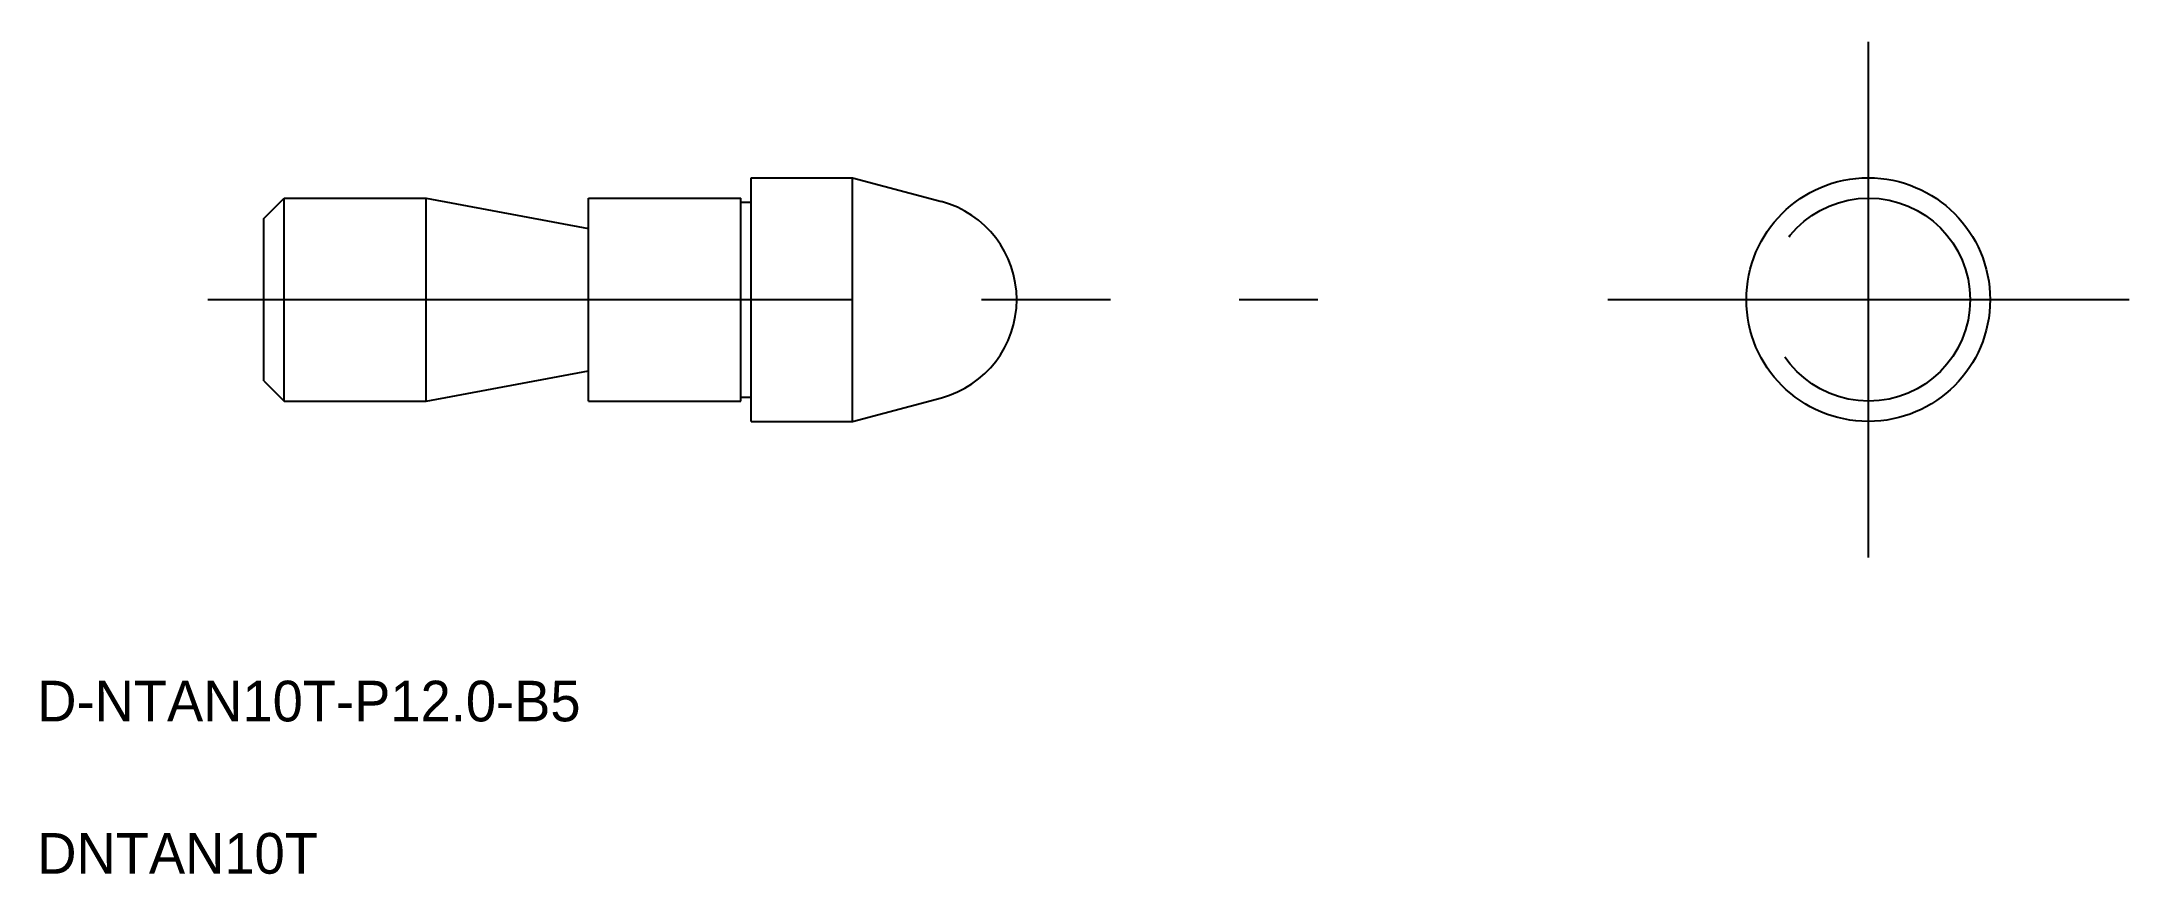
# Model space of a CAD drawing. Extents: x 5 to 108, y 32 to 73.
import ezdxf

# ---------------------------------------------------------------- set-up
doc = ezdxf.new("R2010")
doc.units = 0
doc.linetypes.add('CENTER', pattern=[50.8, 31.75, -6.35, 6.35, -6.35])
doc.linetypes.add('DASHED', pattern=[19.05, 12.7, -6.35])
doc.layers.get('0').update_dxf_attribs({"linetype": 'CONTINUOUS'})
doc.layers.add('CENTER', color=1, linetype='CENTER')

msp = doc.modelspace()

# ---------------------------------------------------------------- linework, layer by layer
at = {"color": 7, "linetype": 'CONTINUOUS'}
for p, q in [((40.15, 54.51), (40.15, 66.51)), ((40.15, 66.51), (45.15, 66.51)), ((45.15, 54.51), (45.15, 66.51)), ((45.15, 66.51), (49.52, 65.34)), ((45.68, 66.36), (45.68, 66.36)), ((46.21, 66.22), (46.21, 66.22)), ((16.15, 64.51), (17.15, 65.51)), ((17.15, 55.51), (17.15, 65.51)), ((17.15, 65.51), (24.15, 65.51)), ((24.15, 55.51), (24.15, 65.51)), ((24.15, 65.51), (32.15, 64.01)), ((32.15, 55.51), (32.15, 65.51)), ((32.15, 65.51), (39.65, 65.51)), ((39.65, 55.51), (39.65, 65.51)), ((39.65, 65.31), (40.15, 65.31)), ((16.15, 56.51), (16.15, 64.51)), ((24.15, 55.51), (32.15, 57.01)), ((16.15, 56.51), (17.15, 55.51)), ((39.65, 55.71), (40.15, 55.71)), ((45.15, 54.51), (49.52, 55.68)), ((17.15, 55.51), (24.15, 55.51)), ((32.15, 55.51), (39.65, 55.51)), ((40.15, 54.51), (45.15, 54.51))]:
    msp.add_line(p, q, dxfattribs=at)
msp.add_circle((95.16, 60.51), 6, dxfattribs=at)
at = {"color": 3, "linetype": 'DASHED'}
msp.add_circle((95.18, 60.51), 5, dxfattribs=at)
at = {"color": 7, "linetype": 'CONTINUOUS'}
msp.add_arc((48.23, 60.51), 5, 285, 75, dxfattribs=at)
at = {"layer": 'CENTER', "color": 1, "linetype": 'CENTER'}
for p, q in [((95.16, 73.21), (95.16, 47.81)), ((13.39, 60.51), (68.05, 60.51)), ((82.34, 60.51), (108.01, 60.51))]:
    msp.add_line(p, q, dxfattribs=at)

# ---------------------------------------------------------------- texts
at = {"color": 7, "linetype": 'CONTINUOUS'}
for s, p in [('D-NTAN10T-P12.0-B5', (5, 39.74)), ('DNTAN10T', (5, 32.24))]:
    msp.add_text(s, height=2, dxfattribs=at).set_placement(p)

doc.saveas('drawing.dxf')
